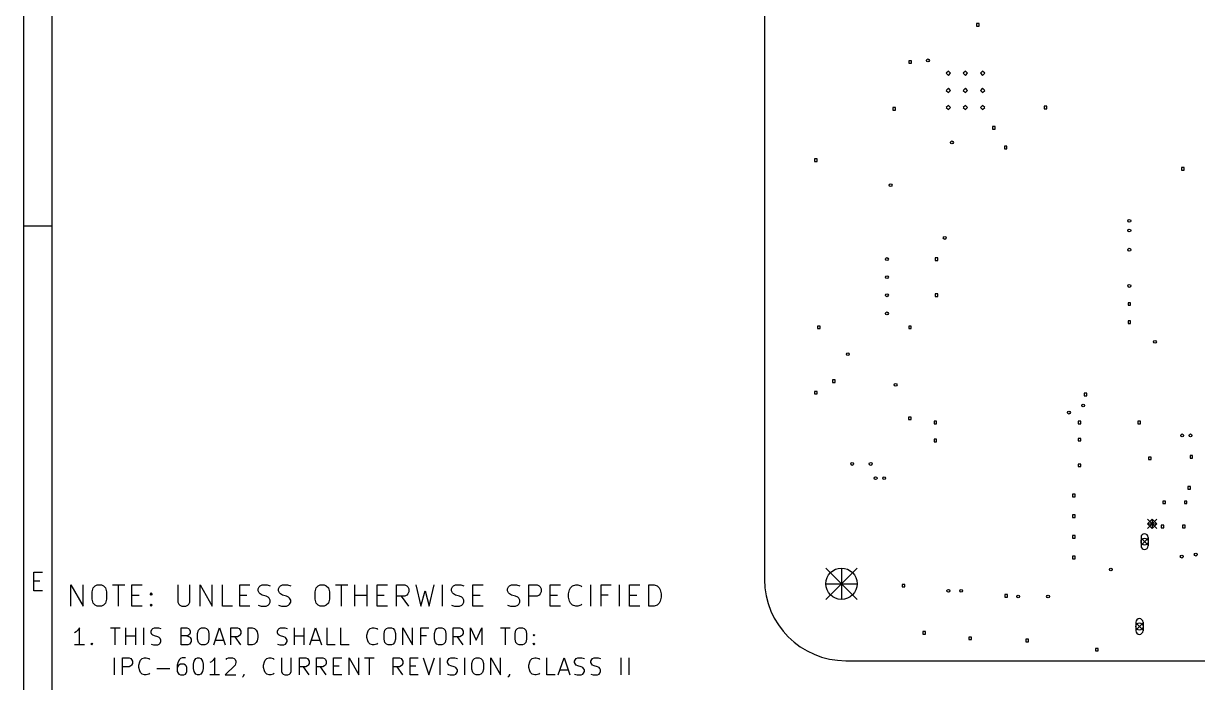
# Model space of a CAD drawing. Extents: x 8 to 330, y -289 to -8.
# Drawn here: x 8 to 90.4, y -240 to -193.8 of the extents above; entities that cross this region are included whole.
import ezdxf

# ---------------------------------------------------------------- set-up
doc = ezdxf.new("R2010")
doc.units = 0
doc.header["$MEASUREMENT"] = 0
doc.layers.add('BLACK', color=7, linetype='CONTINUOUS')

msp = doc.modelspace()

# ---------------------------------------------------------------- linework, layer by layer
at = {"layer": 'BLACK', "linetype": 'CONTINUOUS'}
for p, q in [((8, -8), (8, -289.002)), ((10, -10), (10, -287.002)), ((60, -58.5), (60, -232.8)), ((74.884, -193.81), (74.884, -193.99)), ((75.0636, -193.81), (74.884, -193.81)), ((74.884, -193.99), (75.0636, -193.99)), ((75.0636, -193.99), (75.0636, -193.81)), ((70.1372, -196.417), (70.1372, -196.597)), ((70.3168, -196.417), (70.1372, -196.417)), ((70.1372, -196.597), (70.3168, -196.597)), ((70.3168, -196.597), (70.3168, -196.417)), ((72.9, -197.15), (72.75, -197.3)), ((72.75, -197.3), (72.9, -197.45)), ((73.05, -197.3), (72.9, -197.15)), ((72.9, -197.45), (73.05, -197.3)), ((74.1, -197.15), (73.95, -197.3)), ((73.95, -197.3), (74.1, -197.45)), ((74.25, -197.3), (74.1, -197.15)), ((74.1, -197.45), (74.25, -197.3)), ((75.3, -197.15), (75.15, -197.3)), ((75.15, -197.3), (75.3, -197.45)), ((75.45, -197.3), (75.3, -197.15)), ((75.3, -197.45), (75.45, -197.3)), ((72.9, -198.35), (72.75, -198.5)), ((72.75, -198.5), (72.9, -198.65)), ((73.05, -198.5), (72.9, -198.35)), ((72.9, -198.65), (73.05, -198.5)), ((74.1, -198.35), (73.95, -198.5)), ((73.95, -198.5), (74.1, -198.65)), ((74.25, -198.5), (74.1, -198.35)), ((74.1, -198.65), (74.25, -198.5)), ((75.3, -198.35), (75.15, -198.5)), ((75.15, -198.5), (75.3, -198.65)), ((75.45, -198.5), (75.3, -198.35)), ((75.3, -198.65), (75.45, -198.5)), ((69.0102, -199.71), (69.0102, -199.89)), ((69.1898, -199.71), (69.0102, -199.71)), ((69.0102, -199.89), (69.1898, -199.89)), ((69.1898, -199.89), (69.1898, -199.71)), ((72.9, -199.55), (72.75, -199.7)), ((72.75, -199.7), (72.9, -199.85)), ((73.05, -199.7), (72.9, -199.55)), ((72.9, -199.85), (73.05, -199.7)), ((74.1, -199.55), (73.95, -199.7)), ((73.95, -199.7), (74.1, -199.85)), ((74.25, -199.7), (74.1, -199.55)), ((74.1, -199.85), (74.25, -199.7)), ((75.3, -199.55), (75.15, -199.7)), ((75.15, -199.7), (75.3, -199.85)), ((75.45, -199.7), (75.3, -199.55)), ((75.3, -199.85), (75.45, -199.7)), ((79.6302, -199.61), (79.6302, -199.79)), ((79.8098, -199.61), (79.6302, -199.61)), ((79.6302, -199.79), (79.8098, -199.79)), ((79.8098, -199.79), (79.8098, -199.61)), ((76.0102, -201.035), (76.0102, -201.215)), ((76.1898, -201.035), (76.0102, -201.035)), ((76.0102, -201.215), (76.1898, -201.215)), ((76.1898, -201.215), (76.1898, -201.035)), ((76.8302, -202.41), (76.8302, -202.59)), ((77.0098, -202.41), (76.8302, -202.41)), ((76.8302, -202.59), (77.0098, -202.59)), ((77.0098, -202.59), (77.0098, -202.41)), ((63.5102, -203.31), (63.5102, -203.49)), ((63.6898, -203.31), (63.5102, -203.31)), ((63.5102, -203.49), (63.6898, -203.49)), ((63.6898, -203.49), (63.6898, -203.31)), ((89.2602, -203.91), (89.2602, -204.09)), ((89.4398, -203.91), (89.2602, -203.91)), ((89.2602, -204.09), (89.4398, -204.09)), ((89.4398, -204.09), (89.4398, -203.91)), ((8, -208), (10, -208)), ((71.9802, -210.24), (71.9802, -210.42)), ((72.1598, -210.24), (71.9802, -210.24)), ((71.9802, -210.42), (72.1598, -210.42)), ((72.1598, -210.42), (72.1598, -210.24)), ((71.9802, -212.77), (71.9802, -212.95)), ((72.1598, -212.77), (71.9802, -212.77)), ((71.9802, -212.95), (72.1598, -212.95)), ((72.1598, -212.95), (72.1598, -212.77)), ((85.5102, -213.395), (85.5102, -213.575)), ((85.6898, -213.395), (85.5102, -213.395)), ((85.5102, -213.575), (85.6898, -213.575)), ((85.6898, -213.575), (85.6898, -213.395)), ((85.5102, -214.665), (85.5102, -214.845)), ((85.6898, -214.665), (85.5102, -214.665)), ((85.5102, -214.845), (85.6898, -214.845)), ((85.6898, -214.845), (85.6898, -214.665)), ((63.7202, -215.03), (63.7202, -215.21)), ((63.8998, -215.03), (63.7202, -215.03)), ((63.7202, -215.21), (63.8998, -215.21)), ((63.8998, -215.21), (63.8998, -215.03)), ((70.1202, -215.03), (70.1202, -215.21)), ((70.2998, -215.03), (70.1202, -215.03)), ((70.1202, -215.21), (70.2998, -215.21)), ((70.2998, -215.21), (70.2998, -215.03)), ((64.7702, -218.81), (64.7702, -218.99)), ((64.9498, -218.81), (64.7702, -218.81)), ((64.7702, -218.99), (64.9498, -218.99)), ((64.9498, -218.99), (64.9498, -218.81)), ((63.5102, -219.61), (63.5102, -219.79)), ((63.6898, -219.61), (63.5102, -219.61)), ((63.5102, -219.79), (63.6898, -219.79)), ((63.6898, -219.79), (63.6898, -219.61)), ((82.4402, -219.735), (82.4402, -219.915)), ((82.6198, -219.735), (82.4402, -219.735)), ((82.4402, -219.915), (82.6198, -219.915)), ((82.6198, -219.915), (82.6198, -219.735)), ((70.1102, -221.41), (70.1102, -221.59)), ((70.2898, -221.41), (70.1102, -221.41)), ((70.1102, -221.59), (70.2898, -221.59)), ((70.2898, -221.59), (70.2898, -221.41)), ((71.8977, -221.71), (71.8977, -221.89)), ((72.0773, -221.71), (71.8977, -221.71)), ((71.8977, -221.89), (72.0773, -221.89)), ((72.0773, -221.89), (72.0773, -221.71)), ((82.0102, -221.71), (82.0102, -221.89)), ((82.1898, -221.71), (82.0102, -221.71)), ((82.0102, -221.89), (82.1898, -221.89)), ((82.1898, -221.89), (82.1898, -221.71)), ((86.1952, -221.71), (86.1952, -221.89)), ((86.3748, -221.71), (86.1952, -221.71)), ((86.1952, -221.89), (86.3748, -221.89)), ((86.3748, -221.89), (86.3748, -221.71)), ((71.8977, -222.96), (71.8977, -223.14)), ((72.0773, -222.96), (71.8977, -222.96)), ((71.8977, -223.14), (72.0773, -223.14)), ((72.0773, -223.14), (72.0773, -222.96)), ((82.0102, -222.91), (82.0102, -223.09)), ((82.1898, -222.91), (82.0102, -222.91)), ((82.0102, -223.09), (82.1898, -223.09)), ((82.1898, -223.09), (82.1898, -222.91)), ((82.0102, -224.71), (82.0102, -224.89)), ((82.1898, -224.71), (82.0102, -224.71)), ((82.0102, -224.89), (82.1898, -224.89)), ((82.1898, -224.89), (82.1898, -224.71)), ((86.9564, -224.214), (86.9564, -224.394)), ((87.136, -224.214), (86.9564, -224.214)), ((86.9564, -224.394), (87.136, -224.394)), ((87.136, -224.394), (87.136, -224.214)), ((89.8602, -224.11), (89.8602, -224.29)), ((90.0398, -224.11), (89.8602, -224.11)), ((89.8602, -224.29), (90.0398, -224.29)), ((90.0398, -224.29), (90.0398, -224.11)), ((89.7102, -226.285), (89.7102, -226.465)), ((89.8898, -226.285), (89.7102, -226.285)), ((89.7102, -226.465), (89.8898, -226.465)), ((89.8898, -226.465), (89.8898, -226.285)), ((81.6102, -226.825), (81.6102, -227.005)), ((81.7898, -226.825), (81.6102, -226.825)), ((81.6102, -227.005), (81.7898, -227.005)), ((81.7898, -227.005), (81.7898, -226.825)), ((87.9602, -227.3), (87.9602, -227.48)), ((88.1398, -227.3), (87.9602, -227.3)), ((88.1398, -227.48), (88.1398, -227.3)), ((89.4602, -227.3), (89.4602, -227.48)), ((89.6398, -227.3), (89.4602, -227.3)), ((89.6398, -227.48), (89.6398, -227.3)), ((87.9602, -227.48), (88.1398, -227.48)), ((89.4602, -227.48), (89.6398, -227.48)), ((81.6102, -228.275), (81.6102, -228.455)), ((81.7898, -228.275), (81.6102, -228.275)), ((81.6102, -228.455), (81.7898, -228.455)), ((81.7898, -228.455), (81.7898, -228.275)), ((87.2, -228.575), (86.875, -228.9)), ((87.525, -228.575), (86.875, -229.225)), ((86.875, -228.575), (87.525, -229.225)), ((86.875, -228.9), (87.2, -229.225)), ((86.875, -228.9), (87.525, -228.9)), ((87.525, -228.9), (87.2, -228.575)), ((87.2, -228.575), (87.2, -229.225)), ((87.2, -229.225), (87.525, -228.9)), ((87.8352, -229), (87.8352, -229.18)), ((88.0148, -229), (87.8352, -229)), ((88.0148, -229.18), (88.0148, -229)), ((89.3352, -229), (89.3352, -229.18)), ((89.5148, -229), (89.3352, -229)), ((89.5148, -229.18), (89.5148, -229)), ((81.6102, -229.725), (81.6102, -229.905)), ((81.7898, -229.725), (81.6102, -229.725)), ((81.7898, -229.905), (81.7898, -229.725)), ((86.42, -229.85), (86.42, -230.45)), ((86.92, -229.85), (86.92, -230.45)), ((87.8352, -229.18), (88.0148, -229.18)), ((89.3352, -229.18), (89.5148, -229.18)), ((81.6102, -229.905), (81.7898, -229.905)), ((86.92, -229.9), (86.42, -230.4)), ((86.42, -229.9), (86.92, -230.4)), ((81.6102, -231.175), (81.6102, -231.355)), ((81.7898, -231.175), (81.6102, -231.175)), ((81.6102, -231.355), (81.7898, -231.355)), ((81.7898, -231.355), (81.7898, -231.175)), ((8.7214, -233.588), (8.7214, -232.288)), ((8.7214, -232.288), (9.3405, -232.288)), ((66.5, -232), (64.3, -234.2)), ((64.3, -232), (66.5, -234.2)), ((65.4, -232), (65.4, -234.2)), ((8.7214, -232.907), (9.1548, -232.907)), ((64.3, -233.1), (66.5, -233.1)), ((69.6602, -233.15), (69.6602, -233.33)), ((69.8398, -233.15), (69.6602, -233.15)), ((69.8398, -233.33), (69.8398, -233.15)), ((9.3405, -233.588), (8.7214, -233.588)), ((11.3214, -233.179), (12.1786, -234.679)), ((11.3214, -234.679), (11.3214, -233.179)), ((12.1786, -234.679), (12.1786, -233.179)), ((12.8214, -233.679), (12.8929, -233.393)), ((12.8214, -234.179), (12.8214, -233.679)), ((12.8929, -233.393), (13.0357, -233.25)), ((13.0357, -233.25), (13.1786, -233.179)), ((13.1786, -233.179), (13.4643, -233.179)), ((13.4643, -233.179), (13.6071, -233.25)), ((13.6071, -233.25), (13.75, -233.393)), ((13.75, -233.393), (13.8214, -233.679)), ((13.8214, -233.679), (13.8214, -234.179)), ((14.25, -233.179), (15.1071, -233.179)), ((14.6786, -234.679), (14.6786, -233.179)), ((15.6071, -233.179), (16.3214, -233.179)), ((15.6071, -234.679), (15.6071, -233.179)), ((15.6071, -233.893), (16.1071, -233.893)), ((16.8929, -233.821), (16.9643, -233.75)), ((16.9643, -233.893), (16.8929, -233.821)), ((16.9643, -233.75), (16.9643, -233.893)), ((16.9643, -233.75), (17.0357, -233.821)), ((17.0357, -233.821), (16.9643, -233.893)), ((18.8214, -233.179), (18.8214, -234.393)), ((19.6786, -234.393), (19.6786, -233.179)), ((20.3929, -234.679), (20.3929, -233.179)), ((20.3929, -233.179), (21.25, -234.679)), ((21.25, -234.679), (21.25, -233.179)), ((21.9643, -234.679), (21.9643, -233.179)), ((23.1786, -234.679), (23.1786, -233.179)), ((23.1786, -233.179), (23.8929, -233.179)), ((23.1786, -233.893), (23.6786, -233.893)), ((24.4643, -233.464), (24.5357, -233.321)), ((24.4643, -233.607), (24.4643, -233.464)), ((24.5357, -233.75), (24.4643, -233.607)), ((24.5357, -233.321), (24.6071, -233.25)), ((24.6071, -233.821), (24.5357, -233.75)), ((24.6071, -233.25), (24.75, -233.179)), ((24.75, -233.893), (24.6071, -233.821)), ((24.75, -233.179), (25.1071, -233.179)), ((25.0357, -233.964), (24.75, -233.893)), ((25.1786, -234.036), (25.0357, -233.964)), ((25.1071, -233.179), (25.3214, -233.25)), ((25.8929, -233.464), (25.9643, -233.321)), ((25.8929, -233.607), (25.8929, -233.464)), ((25.9643, -233.75), (25.8929, -233.607)), ((25.9643, -233.321), (26.0357, -233.25)), ((26.0357, -233.821), (25.9643, -233.75)), ((26.0357, -233.25), (26.1786, -233.179)), ((26.1786, -233.893), (26.0357, -233.821)), ((26.1786, -233.179), (26.5357, -233.179)), ((26.4643, -233.964), (26.1786, -233.893)), ((26.6071, -234.036), (26.4643, -233.964)), ((26.5357, -233.179), (26.75, -233.25)), ((28.4643, -233.679), (28.5357, -233.393)), ((28.4643, -234.179), (28.4643, -233.679)), ((28.5357, -233.393), (28.6786, -233.25)), ((28.6786, -233.25), (28.8214, -233.179)), ((28.8214, -233.179), (29.1071, -233.179)), ((29.1071, -233.179), (29.25, -233.25)), ((29.25, -233.25), (29.3929, -233.393)), ((29.3929, -233.393), (29.4643, -233.679)), ((29.4643, -233.679), (29.4643, -234.179)), ((29.8929, -233.179), (30.75, -233.179)), ((30.3214, -234.679), (30.3214, -233.179)), ((31.25, -234.679), (31.25, -233.179)), ((31.25, -233.893), (32.1071, -233.893)), ((32.1071, -234.679), (32.1071, -233.179)), ((32.8214, -233.179), (33.5357, -233.179)), ((32.8214, -234.679), (32.8214, -233.179)), ((32.8214, -233.893), (33.3214, -233.893)), ((34.1786, -234.679), (34.1786, -233.179)), ((34.1786, -233.179), (34.75, -233.179)), ((34.75, -233.964), (34.1786, -233.964)), ((35.0357, -234.679), (34.5357, -233.964)), ((34.75, -233.179), (34.8929, -233.25)), ((34.8929, -233.893), (34.75, -233.964)), ((34.8929, -233.25), (34.9643, -233.321)), ((34.9643, -233.821), (34.8929, -233.893)), ((34.9643, -233.321), (35.0357, -233.464)), ((35.0357, -233.679), (34.9643, -233.821)), ((35.0357, -233.464), (35.0357, -233.679)), ((35.5357, -233.179), (35.8929, -234.679)), ((35.8929, -234.679), (36.1786, -233.607)), ((36.1786, -233.607), (36.4643, -234.679)), ((36.4643, -234.679), (36.8214, -233.179)), ((37.3929, -234.679), (37.3929, -233.179)), ((38.0357, -233.464), (38.1071, -233.321)), ((38.0357, -233.607), (38.0357, -233.464)), ((38.1071, -233.75), (38.0357, -233.607)), ((38.1071, -233.321), (38.1786, -233.25)), ((38.1786, -233.821), (38.1071, -233.75)), ((38.1786, -233.25), (38.3214, -233.179)), ((38.3214, -233.893), (38.1786, -233.821)), ((38.3214, -233.179), (38.6786, -233.179)), ((38.6071, -233.964), (38.3214, -233.893)), ((38.75, -234.036), (38.6071, -233.964)), ((38.6786, -233.179), (38.8929, -233.25)), ((39.5357, -233.179), (40.25, -233.179)), ((39.5357, -234.679), (39.5357, -233.179)), ((39.5357, -233.893), (40.0357, -233.893)), ((41.9643, -233.464), (42.0357, -233.321)), ((41.9643, -233.607), (41.9643, -233.464)), ((42.0357, -233.75), (41.9643, -233.607)), ((42.0357, -233.321), (42.1071, -233.25)), ((42.1071, -233.821), (42.0357, -233.75)), ((42.1071, -233.25), (42.25, -233.179)), ((42.25, -233.893), (42.1071, -233.821)), ((42.25, -233.179), (42.6071, -233.179)), ((42.5357, -233.964), (42.25, -233.893)), ((42.6786, -234.036), (42.5357, -233.964)), ((42.6071, -233.179), (42.8214, -233.25)), ((43.4643, -234.679), (43.4643, -233.179)), ((43.4643, -233.179), (44.0357, -233.179)), ((44.0357, -233.964), (43.4643, -233.964)), ((44.0357, -233.179), (44.1786, -233.25)), ((44.1786, -233.893), (44.0357, -233.964)), ((44.1786, -233.25), (44.25, -233.321)), ((44.25, -233.821), (44.1786, -233.893)), ((44.25, -233.321), (44.3214, -233.464)), ((44.3214, -233.679), (44.25, -233.821)), ((44.3214, -233.464), (44.3214, -233.679)), ((44.9643, -233.179), (45.6786, -233.179)), ((44.9643, -234.679), (44.9643, -233.179)), ((44.9643, -233.893), (45.4643, -233.893)), ((46.25, -233.821), (46.3214, -233.536)), ((46.25, -234.036), (46.25, -233.821)), ((46.3214, -233.536), (46.3929, -233.393)), ((46.3929, -233.393), (46.5357, -233.25)), ((46.5357, -233.25), (46.75, -233.179)), ((46.75, -233.179), (46.8929, -233.179)), ((46.8929, -233.179), (47.1071, -233.25)), ((47.1071, -233.25), (47.1786, -233.321)), ((47.8214, -234.679), (47.8214, -233.179)), ((48.5357, -234.679), (48.5357, -233.179)), ((48.5357, -233.179), (49.25, -233.179)), ((49.0357, -233.893), (48.5357, -233.893)), ((49.8214, -234.679), (49.8214, -233.179)), ((50.5357, -234.679), (50.5357, -233.179)), ((50.5357, -233.179), (51.25, -233.179)), ((50.5357, -233.893), (51.0357, -233.893)), ((51.8929, -234.679), (51.8929, -233.179)), ((51.8929, -233.179), (52.25, -233.179)), ((52.25, -233.179), (52.4643, -233.25)), ((52.4643, -233.25), (52.6071, -233.393)), ((52.6071, -233.393), (52.6786, -233.536)), ((52.6786, -233.536), (52.75, -233.821)), ((52.75, -233.821), (52.75, -234.036)), ((69.6602, -233.33), (69.8398, -233.33)), ((76.8602, -233.86), (76.8602, -234.04)), ((77.0398, -233.86), (76.8602, -233.86)), ((77.0398, -234.04), (77.0398, -233.86)), ((12.8929, -234.464), (12.8214, -234.179)), ((13.0357, -234.607), (12.8929, -234.464)), ((13.1786, -234.679), (13.0357, -234.607)), ((13.4643, -234.679), (13.1786, -234.679)), ((13.6071, -234.607), (13.4643, -234.679)), ((13.75, -234.464), (13.6071, -234.607)), ((13.8214, -234.179), (13.75, -234.464)), ((16.3214, -234.679), (15.6071, -234.679)), ((16.8929, -234.607), (16.9643, -234.536)), ((16.9643, -234.679), (16.8929, -234.607)), ((16.9643, -234.536), (17.0357, -234.607)), ((16.9643, -234.536), (16.9643, -234.679)), ((17.0357, -234.607), (16.9643, -234.679)), ((18.8214, -234.393), (18.8929, -234.536)), ((18.8929, -234.536), (18.9643, -234.607)), ((18.9643, -234.607), (19.1071, -234.679)), ((19.1071, -234.679), (19.3929, -234.679)), ((19.3929, -234.679), (19.5357, -234.607)), ((19.5357, -234.607), (19.6071, -234.536)), ((19.6071, -234.536), (19.6786, -234.393)), ((22.6786, -234.679), (21.9643, -234.679)), ((23.8929, -234.679), (23.1786, -234.679)), ((24.4643, -234.607), (24.6786, -234.679)), ((24.6786, -234.679), (25.0357, -234.679)), ((25.0357, -234.679), (25.1786, -234.607)), ((25.25, -234.107), (25.1786, -234.036)), ((25.1786, -234.607), (25.25, -234.536)), ((25.3214, -234.25), (25.25, -234.107)), ((25.25, -234.536), (25.3214, -234.393)), ((25.3214, -234.393), (25.3214, -234.25)), ((25.8929, -234.607), (26.1071, -234.679)), ((26.1071, -234.679), (26.4643, -234.679)), ((26.4643, -234.679), (26.6071, -234.607)), ((26.6786, -234.107), (26.6071, -234.036)), ((26.6071, -234.607), (26.6786, -234.536)), ((26.75, -234.25), (26.6786, -234.107)), ((26.6786, -234.536), (26.75, -234.393)), ((26.75, -234.393), (26.75, -234.25)), ((28.5357, -234.464), (28.4643, -234.179)), ((28.6786, -234.607), (28.5357, -234.464)), ((28.8214, -234.679), (28.6786, -234.607)), ((29.1071, -234.679), (28.8214, -234.679)), ((29.25, -234.607), (29.1071, -234.679)), ((29.3929, -234.464), (29.25, -234.607)), ((29.4643, -234.179), (29.3929, -234.464)), ((33.5357, -234.679), (32.8214, -234.679)), ((38.0357, -234.607), (38.25, -234.679)), ((38.25, -234.679), (38.6071, -234.679)), ((38.6071, -234.679), (38.75, -234.607)), ((38.8214, -234.107), (38.75, -234.036)), ((38.75, -234.607), (38.8214, -234.536)), ((38.8929, -234.25), (38.8214, -234.107)), ((38.8214, -234.536), (38.8929, -234.393)), ((38.8929, -234.393), (38.8929, -234.25)), ((40.25, -234.679), (39.5357, -234.679)), ((41.9643, -234.607), (42.1786, -234.679)), ((42.1786, -234.679), (42.5357, -234.679)), ((42.5357, -234.679), (42.6786, -234.607)), ((42.75, -234.107), (42.6786, -234.036)), ((42.6786, -234.607), (42.75, -234.536)), ((42.8214, -234.25), (42.75, -234.107)), ((42.75, -234.536), (42.8214, -234.393)), ((42.8214, -234.393), (42.8214, -234.25)), ((45.6786, -234.679), (44.9643, -234.679)), ((46.3214, -234.321), (46.25, -234.036)), ((46.3929, -234.464), (46.3214, -234.321)), ((46.5357, -234.607), (46.3929, -234.464)), ((46.75, -234.679), (46.5357, -234.607)), ((46.8929, -234.679), (46.75, -234.679)), ((47.1071, -234.607), (46.8929, -234.679)), ((47.1786, -234.536), (47.1071, -234.607)), ((51.25, -234.679), (50.5357, -234.679)), ((52.25, -234.679), (51.8929, -234.679)), ((52.4643, -234.607), (52.25, -234.679)), ((52.6071, -234.464), (52.4643, -234.607)), ((52.6786, -234.321), (52.6071, -234.464)), ((52.75, -234.036), (52.6786, -234.321)), ((76.8602, -234.04), (77.0398, -234.04)), ((11.8164, -236.364), (11.7021, -236.479)), ((11.9307, -236.193), (11.8164, -236.364)), ((11.9307, -237.393), (11.9307, -236.193)), ((14.1021, -236.193), (14.7879, -236.193)), ((14.445, -237.393), (14.445, -236.193)), ((15.1879, -237.393), (15.1879, -236.193)), ((15.8736, -237.393), (15.8736, -236.193)), ((16.445, -237.393), (16.445, -236.193)), ((16.9593, -236.421), (17.0164, -236.307)), ((16.9593, -236.536), (16.9593, -236.421)), ((17.0164, -236.307), (17.0736, -236.25)), ((17.0736, -236.25), (17.1879, -236.193)), ((17.1879, -236.193), (17.4736, -236.193)), ((17.4736, -236.193), (17.645, -236.25)), ((19.0736, -237.393), (19.0736, -236.193)), ((19.0736, -236.193), (19.4736, -236.193)), ((19.4736, -236.193), (19.5879, -236.25)), ((19.5879, -236.25), (19.645, -236.307)), ((19.645, -236.307), (19.7021, -236.421)), ((19.7021, -236.421), (19.7021, -236.536)), ((20.2164, -236.593), (20.2736, -236.364)), ((20.2736, -236.364), (20.3879, -236.25)), ((20.3879, -236.25), (20.5021, -236.193)), ((20.5021, -236.193), (20.7307, -236.193)), ((20.7307, -236.193), (20.845, -236.25)), ((20.845, -236.25), (20.9593, -236.364)), ((20.9593, -236.364), (21.0164, -236.593)), ((21.3593, -237.393), (21.7593, -236.193)), ((21.7593, -236.193), (22.1593, -237.393)), ((22.5593, -236.193), (23.0164, -236.193)), ((22.5593, -237.393), (22.5593, -236.193)), ((23.0164, -236.193), (23.1307, -236.25)), ((23.1307, -236.25), (23.1879, -236.307)), ((23.1879, -236.307), (23.245, -236.421)), ((23.245, -236.421), (23.245, -236.593)), ((23.7593, -236.193), (24.045, -236.193)), ((23.7593, -237.393), (23.7593, -236.193)), ((24.045, -236.193), (24.2164, -236.25)), ((24.2164, -236.25), (24.3307, -236.364)), ((24.3307, -236.364), (24.3879, -236.479)), ((25.8164, -236.421), (25.8736, -236.307)), ((25.8164, -236.536), (25.8164, -236.421)), ((25.8736, -236.307), (25.9307, -236.25)), ((25.9307, -236.25), (26.045, -236.193)), ((26.045, -236.193), (26.3307, -236.193)), ((26.3307, -236.193), (26.5021, -236.25)), ((27.0164, -237.393), (27.0164, -236.193)), ((27.7021, -237.393), (27.7021, -236.193)), ((28.1021, -237.393), (28.5021, -236.193)), ((28.5021, -236.193), (28.9021, -237.393)), ((29.3021, -237.393), (29.3021, -236.193)), ((30.2736, -237.393), (30.2736, -236.193)), ((32.1593, -236.479), (32.2164, -236.364)), ((32.2164, -236.364), (32.3307, -236.25)), ((32.3307, -236.25), (32.5021, -236.193)), ((32.5021, -236.193), (32.6164, -236.193)), ((32.6164, -236.193), (32.7879, -236.25)), ((32.7879, -236.25), (32.845, -236.307)), ((33.3021, -236.593), (33.3593, -236.364)), ((33.3593, -236.364), (33.4736, -236.25)), ((33.4736, -236.25), (33.5879, -236.193)), ((33.5879, -236.193), (33.8164, -236.193)), ((33.8164, -236.193), (33.9307, -236.25)), ((33.9307, -236.25), (34.045, -236.364)), ((34.045, -236.364), (34.1021, -236.593)), ((34.6164, -236.193), (35.3021, -237.393)), ((34.6164, -237.393), (34.6164, -236.193)), ((35.3021, -237.393), (35.3021, -236.193)), ((35.8736, -236.193), (36.445, -236.193)), ((35.8736, -237.393), (35.8736, -236.193)), ((36.845, -236.593), (36.9021, -236.364)), ((36.9021, -236.364), (37.0164, -236.25)), ((37.0164, -236.25), (37.1307, -236.193)), ((37.1307, -236.193), (37.3593, -236.193)), ((37.3593, -236.193), (37.4736, -236.25)), ((37.4736, -236.25), (37.5879, -236.364)), ((37.5879, -236.364), (37.645, -236.593)), ((38.1593, -237.393), (38.1593, -236.193)), ((38.1593, -236.193), (38.6164, -236.193)), ((38.6164, -236.193), (38.7307, -236.25)), ((38.7307, -236.25), (38.7879, -236.307)), ((38.7879, -236.307), (38.845, -236.421)), ((38.845, -236.421), (38.845, -236.593)), ((39.3593, -236.193), (39.7593, -237.05)), ((39.3593, -237.393), (39.3593, -236.193)), ((39.7593, -237.05), (40.1593, -236.193)), ((40.1593, -236.193), (40.1593, -237.393)), ((41.4736, -236.193), (42.1593, -236.193)), ((41.8164, -237.393), (41.8164, -236.193)), ((42.5021, -236.593), (42.5593, -236.364)), ((42.5593, -236.364), (42.6736, -236.25)), ((42.6736, -236.25), (42.7879, -236.193)), ((42.7879, -236.193), (43.0164, -236.193)), ((43.0164, -236.193), (43.1307, -236.25)), ((43.1307, -236.25), (43.245, -236.364)), ((43.245, -236.364), (43.3021, -236.593)), ((86.06, -235.8), (86.06, -236.4)), ((86.56, -235.85), (86.06, -236.35)), ((86.06, -235.85), (86.56, -236.35)), ((86.56, -235.8), (86.56, -236.4)), ((11.7021, -236.479), (11.5879, -236.536)), ((15.1879, -236.764), (15.8736, -236.764)), ((17.0164, -236.65), (16.9593, -236.536)), ((17.0736, -236.707), (17.0164, -236.65)), ((17.1879, -236.764), (17.0736, -236.707)), ((17.4164, -236.821), (17.1879, -236.764)), ((17.5307, -236.879), (17.4164, -236.821)), ((17.5879, -236.936), (17.5307, -236.879)), ((17.645, -237.05), (17.5879, -236.936)), ((17.5879, -237.279), (17.645, -237.164)), ((17.645, -237.164), (17.645, -237.05)), ((19.4736, -236.764), (19.0736, -236.764)), ((19.5879, -236.707), (19.4736, -236.764)), ((19.4736, -236.764), (19.645, -236.821)), ((19.645, -236.65), (19.5879, -236.707)), ((19.7021, -236.536), (19.645, -236.65)), ((19.645, -236.821), (19.7021, -236.879)), ((19.7021, -236.879), (19.7593, -236.993)), ((19.7593, -237.164), (19.7021, -237.279)), ((19.7593, -236.993), (19.7593, -237.164)), ((20.2164, -236.993), (20.2164, -236.593)), ((20.2736, -237.221), (20.2164, -236.993)), ((20.3879, -237.336), (20.2736, -237.221)), ((20.9593, -237.221), (20.845, -237.336)), ((21.0164, -236.993), (20.9593, -237.221)), ((21.0164, -236.593), (21.0164, -236.993)), ((21.4736, -237.05), (22.045, -237.05)), ((23.0164, -236.821), (22.5593, -236.821)), ((23.245, -237.393), (22.845, -236.821)), ((23.1307, -236.764), (23.0164, -236.821)), ((23.1879, -236.707), (23.1307, -236.764)), ((23.245, -236.593), (23.1879, -236.707)), ((24.3307, -237.221), (24.2164, -237.336)), ((24.3879, -237.107), (24.3307, -237.221)), ((24.3879, -236.479), (24.445, -236.707)), ((24.445, -236.879), (24.3879, -237.107)), ((24.445, -236.707), (24.445, -236.879)), ((25.8736, -236.65), (25.8164, -236.536)), ((25.9307, -236.707), (25.8736, -236.65)), ((26.045, -236.764), (25.9307, -236.707)), ((26.2736, -236.821), (26.045, -236.764)), ((26.3879, -236.879), (26.2736, -236.821)), ((26.445, -236.936), (26.3879, -236.879)), ((26.5021, -237.05), (26.445, -236.936)), ((26.445, -237.279), (26.5021, -237.164)), ((26.5021, -237.164), (26.5021, -237.05)), ((27.0164, -236.764), (27.7021, -236.764)), ((28.2164, -237.05), (28.7879, -237.05)), ((32.1021, -236.707), (32.1593, -236.479)), ((32.1021, -236.879), (32.1021, -236.707)), ((32.1593, -237.107), (32.1021, -236.879)), ((32.2164, -237.221), (32.1593, -237.107)), ((32.3307, -237.336), (32.2164, -237.221)), ((33.3021, -236.993), (33.3021, -236.593)), ((33.3593, -237.221), (33.3021, -236.993)), ((33.4736, -237.336), (33.3593, -237.221)), ((34.045, -237.221), (33.9307, -237.336)), ((34.1021, -236.993), (34.045, -237.221)), ((34.1021, -236.593), (34.1021, -236.993)), ((36.2736, -236.764), (35.8736, -236.764)), ((36.845, -236.993), (36.845, -236.593)), ((36.9021, -237.221), (36.845, -236.993)), ((37.0164, -237.336), (36.9021, -237.221)), ((37.5879, -237.221), (37.4736, -237.336)), ((37.645, -236.993), (37.5879, -237.221)), ((37.645, -236.593), (37.645, -236.993)), ((38.6164, -236.821), (38.1593, -236.821)), ((38.845, -237.393), (38.445, -236.821)), ((38.7307, -236.764), (38.6164, -236.821)), ((38.7879, -236.707), (38.7307, -236.764)), ((38.845, -236.593), (38.7879, -236.707)), ((42.5021, -236.993), (42.5021, -236.593)), ((42.5593, -237.221), (42.5021, -236.993)), ((42.6736, -237.336), (42.5593, -237.221)), ((43.245, -237.221), (43.1307, -237.336)), ((43.3021, -236.993), (43.245, -237.221)), ((43.3021, -236.593), (43.3021, -236.993)), ((43.7593, -236.707), (43.8164, -236.65)), ((43.8164, -236.764), (43.7593, -236.707)), ((43.8164, -236.65), (43.8736, -236.707)), ((43.8164, -236.65), (43.8164, -236.764)), ((43.8736, -236.707), (43.8164, -236.764)), ((71.1195, -236.459), (71.1195, -236.638)), ((71.2991, -236.459), (71.1195, -236.459)), ((71.1195, -236.638), (71.2991, -236.638)), ((71.2991, -236.638), (71.2991, -236.459)), ((74.3352, -236.842), (74.3352, -237.022)), ((74.5148, -236.842), (74.3352, -236.842)), ((74.3352, -237.022), (74.5148, -237.022)), ((74.5148, -237.022), (74.5148, -236.842)), ((78.3352, -236.985), (78.3352, -237.165)), ((78.5148, -236.985), (78.3352, -236.985)), ((78.3352, -237.165), (78.5148, -237.165)), ((78.5148, -237.165), (78.5148, -236.985)), ((12.2736, -237.393), (11.5879, -237.393)), ((12.7307, -237.336), (12.7879, -237.279)), ((12.7879, -237.393), (12.7307, -237.336)), ((12.7879, -237.279), (12.845, -237.336)), ((12.7879, -237.279), (12.7879, -237.393)), ((12.845, -237.336), (12.7879, -237.393)), ((16.9593, -237.336), (17.1307, -237.393)), ((17.1307, -237.393), (17.4164, -237.393)), ((17.4164, -237.393), (17.5307, -237.336)), ((17.5307, -237.336), (17.5879, -237.279)), ((19.5307, -237.393), (19.0736, -237.393)), ((19.645, -237.336), (19.5307, -237.393)), ((19.7021, -237.279), (19.645, -237.336)), ((20.5021, -237.393), (20.3879, -237.336)), ((20.7307, -237.393), (20.5021, -237.393)), ((20.845, -237.336), (20.7307, -237.393)), ((24.045, -237.393), (23.7593, -237.393)), ((24.2164, -237.336), (24.045, -237.393)), ((25.8164, -237.336), (25.9879, -237.393)), ((25.9879, -237.393), (26.2736, -237.393)), ((26.2736, -237.393), (26.3879, -237.336)), ((26.3879, -237.336), (26.445, -237.279)), ((29.8736, -237.393), (29.3021, -237.393)), ((30.845, -237.393), (30.2736, -237.393)), ((32.5021, -237.393), (32.3307, -237.336)), ((32.6164, -237.393), (32.5021, -237.393)), ((32.7879, -237.336), (32.6164, -237.393)), ((32.845, -237.279), (32.7879, -237.336)), ((33.5879, -237.393), (33.4736, -237.336)), ((33.8164, -237.393), (33.5879, -237.393)), ((33.9307, -237.336), (33.8164, -237.393)), ((37.1307, -237.393), (37.0164, -237.336)), ((37.3593, -237.393), (37.1307, -237.393)), ((37.4736, -237.336), (37.3593, -237.393)), ((42.7879, -237.393), (42.6736, -237.336)), ((43.0164, -237.393), (42.7879, -237.393)), ((43.1307, -237.336), (43.0164, -237.393)), ((43.7593, -237.336), (43.8164, -237.279)), ((43.8164, -237.393), (43.7593, -237.336)), ((43.8164, -237.279), (43.8164, -237.393)), ((43.8164, -237.279), (43.8736, -237.336)), ((43.8736, -237.336), (43.8164, -237.393)), ((83.2352, -237.635), (83.2352, -237.815)), ((83.4148, -237.635), (83.2352, -237.635)), ((83.2352, -237.815), (83.4148, -237.815)), ((83.4148, -237.815), (83.4148, -237.635)), ((14.3879, -239.493), (14.3879, -238.293)), ((14.9593, -238.293), (15.4164, -238.293)), ((14.9593, -239.493), (14.9593, -238.293)), ((15.4164, -238.293), (15.5307, -238.35)), ((15.5307, -238.864), (15.4164, -238.921)), ((15.5307, -238.35), (15.5879, -238.407)), ((15.5879, -238.807), (15.5307, -238.864)), ((15.5879, -238.407), (15.645, -238.521)), ((15.645, -238.693), (15.5879, -238.807)), ((15.645, -238.521), (15.645, -238.693)), ((16.1021, -238.807), (16.1593, -238.579)), ((16.1021, -238.979), (16.1021, -238.807)), ((16.1593, -238.579), (16.2164, -238.464)), ((16.2164, -238.464), (16.3307, -238.35)), ((16.3307, -238.35), (16.5021, -238.293)), ((16.5021, -238.293), (16.6164, -238.293)), ((16.6164, -238.293), (16.7879, -238.35)), ((16.7879, -238.35), (16.845, -238.407)), ((18.845, -238.579), (18.7879, -238.807)), ((18.7879, -238.807), (18.7879, -239.264)), ((18.845, -238.864), (18.7879, -238.979)), ((18.9593, -238.407), (18.845, -238.579)), ((18.9021, -238.807), (18.845, -238.864)), ((19.0164, -238.75), (18.9021, -238.807)), ((19.0164, -238.35), (18.9593, -238.407)), ((19.1307, -238.293), (19.0164, -238.35)), ((19.245, -238.75), (19.0164, -238.75)), ((19.3593, -238.293), (19.1307, -238.293)), ((19.3593, -238.807), (19.245, -238.75)), ((19.4164, -238.864), (19.3593, -238.807)), ((19.4736, -238.979), (19.4164, -238.864)), ((19.9307, -238.75), (19.9879, -238.521)), ((19.9307, -239.036), (19.9307, -238.75)), ((19.9879, -238.521), (20.045, -238.407)), ((20.045, -238.407), (20.1021, -238.35)), ((20.1021, -238.35), (20.2164, -238.293)), ((20.2164, -238.293), (20.3307, -238.293)), ((20.3307, -238.293), (20.445, -238.35)), ((20.445, -238.35), (20.5021, -238.407)), ((20.5021, -238.407), (20.5593, -238.521)), ((20.5593, -238.521), (20.6164, -238.75)), ((20.6164, -238.75), (20.6164, -239.036)), ((21.1879, -238.579), (21.0736, -238.636)), ((21.3021, -238.464), (21.1879, -238.579)), ((21.4164, -238.293), (21.3021, -238.464)), ((21.4164, -239.493), (21.4164, -238.293)), ((22.845, -238.807), (22.1593, -239.493)), ((22.2164, -238.407), (22.2736, -238.35)), ((22.2736, -238.35), (22.3879, -238.293)), ((22.3879, -238.293), (22.6736, -238.293)), ((22.6736, -238.293), (22.7879, -238.35)), ((22.7879, -238.35), (22.845, -238.407)), ((22.845, -238.407), (22.9021, -238.521)), ((22.9021, -238.636), (22.845, -238.807)), ((22.9021, -238.521), (22.9021, -238.636)), ((24.845, -238.807), (24.9021, -238.579)), ((24.845, -238.979), (24.845, -238.807)), ((24.9021, -238.579), (24.9593, -238.464)), ((24.9593, -238.464), (25.0736, -238.35)), ((25.0736, -238.35), (25.245, -238.293)), ((25.245, -238.293), (25.3593, -238.293)), ((25.3593, -238.293), (25.5307, -238.35)), ((25.5307, -238.35), (25.5879, -238.407)), ((26.1021, -238.293), (26.1021, -239.264)), ((26.7879, -239.264), (26.7879, -238.293)), ((27.3593, -238.293), (27.8164, -238.293)), ((27.3593, -239.493), (27.3593, -238.293)), ((27.8164, -238.293), (27.9307, -238.35)), ((27.9307, -238.864), (27.8164, -238.921)), ((27.9307, -238.35), (27.9879, -238.407)), ((27.9879, -238.807), (27.9307, -238.864)), ((27.9879, -238.407), (28.045, -238.521)), ((28.045, -238.693), (27.9879, -238.807)), ((28.045, -238.521), (28.045, -238.693)), ((28.5593, -238.293), (29.0164, -238.293)), ((28.5593, -239.493), (28.5593, -238.293)), ((29.0164, -238.293), (29.1307, -238.35)), ((29.1307, -238.864), (29.0164, -238.921)), ((29.1307, -238.35), (29.1879, -238.407)), ((29.1879, -238.807), (29.1307, -238.864)), ((29.1879, -238.407), (29.245, -238.521)), ((29.245, -238.693), (29.1879, -238.807)), ((29.245, -238.521), (29.245, -238.693)), ((29.7593, -238.293), (30.3307, -238.293)), ((29.7593, -239.493), (29.7593, -238.293)), ((29.7593, -238.864), (30.1593, -238.864)), ((30.845, -238.293), (31.5307, -239.493)), ((30.845, -239.493), (30.845, -238.293)), ((31.5307, -239.493), (31.5307, -238.293)), ((31.9307, -238.293), (32.6164, -238.293)), ((32.2736, -239.493), (32.2736, -238.293)), ((33.9307, -238.293), (34.3879, -238.293)), ((33.9307, -239.493), (33.9307, -238.293)), ((34.3879, -238.293), (34.5021, -238.35)), ((34.5021, -238.864), (34.3879, -238.921)), ((34.5021, -238.35), (34.5593, -238.407)), ((34.5593, -238.807), (34.5021, -238.864)), ((34.5593, -238.407), (34.6164, -238.521)), ((34.6164, -238.693), (34.5593, -238.807)), ((34.6164, -238.521), (34.6164, -238.693)), ((35.1307, -238.293), (35.7021, -238.293)), ((35.1307, -239.493), (35.1307, -238.293)), ((35.1307, -238.864), (35.5307, -238.864)), ((36.045, -238.293), (36.445, -239.493)), ((36.445, -239.493), (36.845, -238.293)), ((37.245, -239.493), (37.245, -238.293)), ((37.7593, -238.521), (37.8164, -238.407)), ((37.7593, -238.636), (37.7593, -238.521)), ((37.8164, -238.75), (37.7593, -238.636)), ((37.8164, -238.407), (37.8736, -238.35)), ((37.8736, -238.807), (37.8164, -238.75)), ((37.8736, -238.35), (37.9879, -238.293)), ((37.9879, -238.864), (37.8736, -238.807)), ((37.9879, -238.293), (38.2736, -238.293)), ((38.2164, -238.921), (37.9879, -238.864)), ((38.2736, -238.293), (38.445, -238.35)), ((38.9593, -239.493), (38.9593, -238.293)), ((39.4736, -238.693), (39.5307, -238.464)), ((39.4736, -239.093), (39.4736, -238.693)), ((39.5307, -238.464), (39.645, -238.35)), ((39.645, -238.35), (39.7593, -238.293)), ((39.7593, -238.293), (39.9879, -238.293)), ((39.9879, -238.293), (40.1021, -238.35)), ((40.1021, -238.35), (40.2164, -238.464)), ((40.2164, -238.464), (40.2736, -238.693)), ((40.2736, -238.693), (40.2736, -239.093)), ((40.7879, -238.293), (41.4736, -239.493)), ((40.7879, -239.493), (40.7879, -238.293)), ((41.4736, -239.493), (41.4736, -238.293)), ((43.4736, -238.807), (43.5307, -238.579)), ((43.4736, -238.979), (43.4736, -238.807)), ((43.5307, -238.579), (43.5879, -238.464)), ((43.5879, -238.464), (43.7021, -238.35)), ((43.7021, -238.35), (43.8736, -238.293)), ((43.8736, -238.293), (43.9879, -238.293)), ((43.9879, -238.293), (44.1593, -238.35)), ((44.1593, -238.35), (44.2164, -238.407)), ((44.7307, -239.493), (44.7307, -238.293)), ((45.5307, -239.493), (45.9307, -238.293)), ((45.9307, -238.293), (46.3307, -239.493)), ((46.6736, -238.521), (46.7307, -238.407)), ((46.6736, -238.636), (46.6736, -238.521)), ((46.7307, -238.75), (46.6736, -238.636)), ((46.7307, -238.407), (46.7879, -238.35)), ((46.7879, -238.807), (46.7307, -238.75)), ((46.7879, -238.35), (46.9021, -238.293)), ((46.9021, -238.864), (46.7879, -238.807)), ((46.9021, -238.293), (47.1879, -238.293)), ((47.1307, -238.921), (46.9021, -238.864)), ((47.1879, -238.293), (47.3593, -238.35)), ((47.8164, -238.521), (47.8736, -238.407)), ((47.8164, -238.636), (47.8164, -238.521)), ((47.8736, -238.75), (47.8164, -238.636)), ((47.8736, -238.407), (47.9307, -238.35)), ((47.9307, -238.807), (47.8736, -238.75)), ((47.9307, -238.35), (48.045, -238.293)), ((48.045, -238.864), (47.9307, -238.807)), ((48.045, -238.293), (48.3307, -238.293)), ((48.2736, -238.921), (48.045, -238.864)), ((48.3307, -238.293), (48.5021, -238.35)), ((49.9307, -239.493), (49.9307, -238.293)), ((50.5021, -239.493), (50.5021, -238.293)), ((65.7, -238.5), (144.3, -238.5)), ((15.4164, -238.921), (14.9593, -238.921)), ((16.1593, -239.207), (16.1021, -238.979)), ((16.2164, -239.321), (16.1593, -239.207)), ((16.3307, -239.436), (16.2164, -239.321)), ((16.5021, -239.493), (16.3307, -239.436)), ((16.6164, -239.493), (16.5021, -239.493)), ((16.7879, -239.436), (16.6164, -239.493)), ((16.845, -239.379), (16.7879, -239.436)), ((17.3593, -239.036), (18.2736, -239.036)), ((18.7879, -239.264), (18.845, -239.379)), ((18.845, -239.379), (18.9021, -239.436)), ((18.9021, -239.436), (19.0164, -239.493)), ((19.0164, -239.493), (19.245, -239.493)), ((19.245, -239.493), (19.3593, -239.436)), ((19.3593, -239.436), (19.4164, -239.379)), ((19.4164, -239.379), (19.4736, -239.264)), ((19.4736, -239.264), (19.4736, -238.979)), ((19.9879, -239.264), (19.9307, -239.036)), ((20.045, -239.379), (19.9879, -239.264)), ((20.1021, -239.436), (20.045, -239.379)), ((20.2164, -239.493), (20.1021, -239.436)), ((20.3307, -239.493), (20.2164, -239.493)), ((20.445, -239.436), (20.3307, -239.493)), ((20.5021, -239.379), (20.445, -239.436)), ((20.5593, -239.264), (20.5021, -239.379)), ((20.6164, -239.036), (20.5593, -239.264)), ((21.7593, -239.493), (21.0736, -239.493)), ((22.1593, -239.493), (22.9021, -239.493)), ((23.4164, -239.607), (23.3593, -239.664)), ((23.4736, -239.493), (23.4164, -239.607)), ((23.4736, -239.436), (23.4736, -239.493)), ((24.9021, -239.207), (24.845, -238.979)), ((24.9593, -239.321), (24.9021, -239.207)), ((25.0736, -239.436), (24.9593, -239.321)), ((25.245, -239.493), (25.0736, -239.436)), ((25.3593, -239.493), (25.245, -239.493)), ((25.5307, -239.436), (25.3593, -239.493)), ((25.5879, -239.379), (25.5307, -239.436)), ((26.1021, -239.264), (26.1593, -239.379)), ((26.1593, -239.379), (26.2164, -239.436)), ((26.2164, -239.436), (26.3307, -239.493)), ((26.3307, -239.493), (26.5593, -239.493)), ((26.5593, -239.493), (26.6736, -239.436)), ((26.6736, -239.436), (26.7307, -239.379)), ((26.7307, -239.379), (26.7879, -239.264)), ((27.8164, -238.921), (27.3593, -238.921)), ((28.045, -239.493), (27.645, -238.921)), ((29.0164, -238.921), (28.5593, -238.921)), ((29.245, -239.493), (28.845, -238.921)), ((30.3307, -239.493), (29.7593, -239.493)), ((34.3879, -238.921), (33.9307, -238.921)), ((34.6164, -239.493), (34.2164, -238.921)), ((35.7021, -239.493), (35.1307, -239.493)), ((37.7593, -239.436), (37.9307, -239.493)), ((37.9307, -239.493), (38.2164, -239.493)), ((38.3307, -238.979), (38.2164, -238.921)), ((38.2164, -239.493), (38.3307, -239.436)), ((38.3879, -239.036), (38.3307, -238.979)), ((38.3307, -239.436), (38.3879, -239.379)), ((38.445, -239.15), (38.3879, -239.036)), ((38.3879, -239.379), (38.445, -239.264)), ((38.445, -239.264), (38.445, -239.15)), ((39.5307, -239.321), (39.4736, -239.093)), ((39.645, -239.436), (39.5307, -239.321)), ((39.7593, -239.493), (39.645, -239.436)), ((39.9879, -239.493), (39.7593, -239.493)), ((40.1021, -239.436), (39.9879, -239.493)), ((40.2164, -239.321), (40.1021, -239.436)), ((40.2736, -239.093), (40.2164, -239.321)), ((42.045, -239.607), (41.9879, -239.664)), ((42.1021, -239.493), (42.045, -239.607)), ((42.1021, -239.436), (42.1021, -239.493)), ((43.5307, -239.207), (43.4736, -238.979)), ((43.5879, -239.321), (43.5307, -239.207)), ((43.7021, -239.436), (43.5879, -239.321)), ((43.8736, -239.493), (43.7021, -239.436)), ((43.9879, -239.493), (43.8736, -239.493)), ((44.1593, -239.436), (43.9879, -239.493)), ((44.2164, -239.379), (44.1593, -239.436)), ((45.3021, -239.493), (44.7307, -239.493)), ((45.645, -239.15), (46.2164, -239.15)), ((46.6736, -239.436), (46.845, -239.493)), ((46.845, -239.493), (47.1307, -239.493)), ((47.245, -238.979), (47.1307, -238.921)), ((47.1307, -239.493), (47.245, -239.436)), ((47.3021, -239.036), (47.245, -238.979)), ((47.245, -239.436), (47.3021, -239.379)), ((47.3593, -239.15), (47.3021, -239.036)), ((47.3021, -239.379), (47.3593, -239.264)), ((47.3593, -239.264), (47.3593, -239.15)), ((47.8164, -239.436), (47.9879, -239.493)), ((47.9879, -239.493), (48.2736, -239.493)), ((48.3879, -238.979), (48.2736, -238.921)), ((48.2736, -239.493), (48.3879, -239.436)), ((48.445, -239.036), (48.3879, -238.979)), ((48.3879, -239.436), (48.445, -239.379)), ((48.5021, -239.15), (48.445, -239.036)), ((48.445, -239.379), (48.5021, -239.264)), ((48.5021, -239.264), (48.5021, -239.15))]:
    msp.add_line(p, q, dxfattribs=at)
at = {"layer": 'BLACK'}
for centre, radius in [((71.47, -196.4), 0.1016), ((73.15, -202.15), 0.1016), ((68.85, -205.15), 0.1016), ((85.6, -207.649), 0.1016), ((85.6, -208.324), 0.1016), ((72.65, -208.85), 0.1016), ((85.6, -209.675), 0.1016), ((68.59, -210.33), 0.1016), ((68.59, -211.6), 0.1016), ((85.6, -212.215), 0.1016), ((68.59, -212.87), 0.1016), ((68.59, -214.14), 0.1016), ((87.4, -216.135), 0.1016), ((65.85, -217), 0.1016), ((69.2, -219.15), 0.1016), ((82.36, -220.6), 0.1016), ((81.36, -221.1), 0.1016), ((89.3104, -222.7), 0.1016), ((89.8896, -222.7), 0.1016), ((66.15, -224.7), 0.1016), ((67.45, -224.7), 0.1016), ((67.8, -225.7), 0.1016), ((68.4, -225.7), 0.1016), ((86.67, -230.15), 0.25), ((89.275, -231.2), 0.1016), ((90.2604, -231.06), 0.1016), ((65.4, -233.1), 1.1), ((84.3, -232.1), 0.1016), ((72.9, -233.6), 0.1016), ((73.8, -233.6), 0.1016), ((77.8, -234), 0.1016), ((79.9, -234), 0.1016), ((86.31, -236.1), 0.25)]:
    msp.add_circle(centre, radius, dxfattribs=at)
for centre, radius, start, end in [((86.67, -229.85), 0.25, 0, 180), ((86.67, -230.45), 0.25, 180, 360), ((65.7, -232.8), 5.7, 180, 270), ((86.31, -235.8), 0.25, 0, 180), ((86.31, -236.4), 0.25, 180, 360)]:
    msp.add_arc(centre, radius, start, end, dxfattribs=at)

doc.saveas('drawing.dxf')
